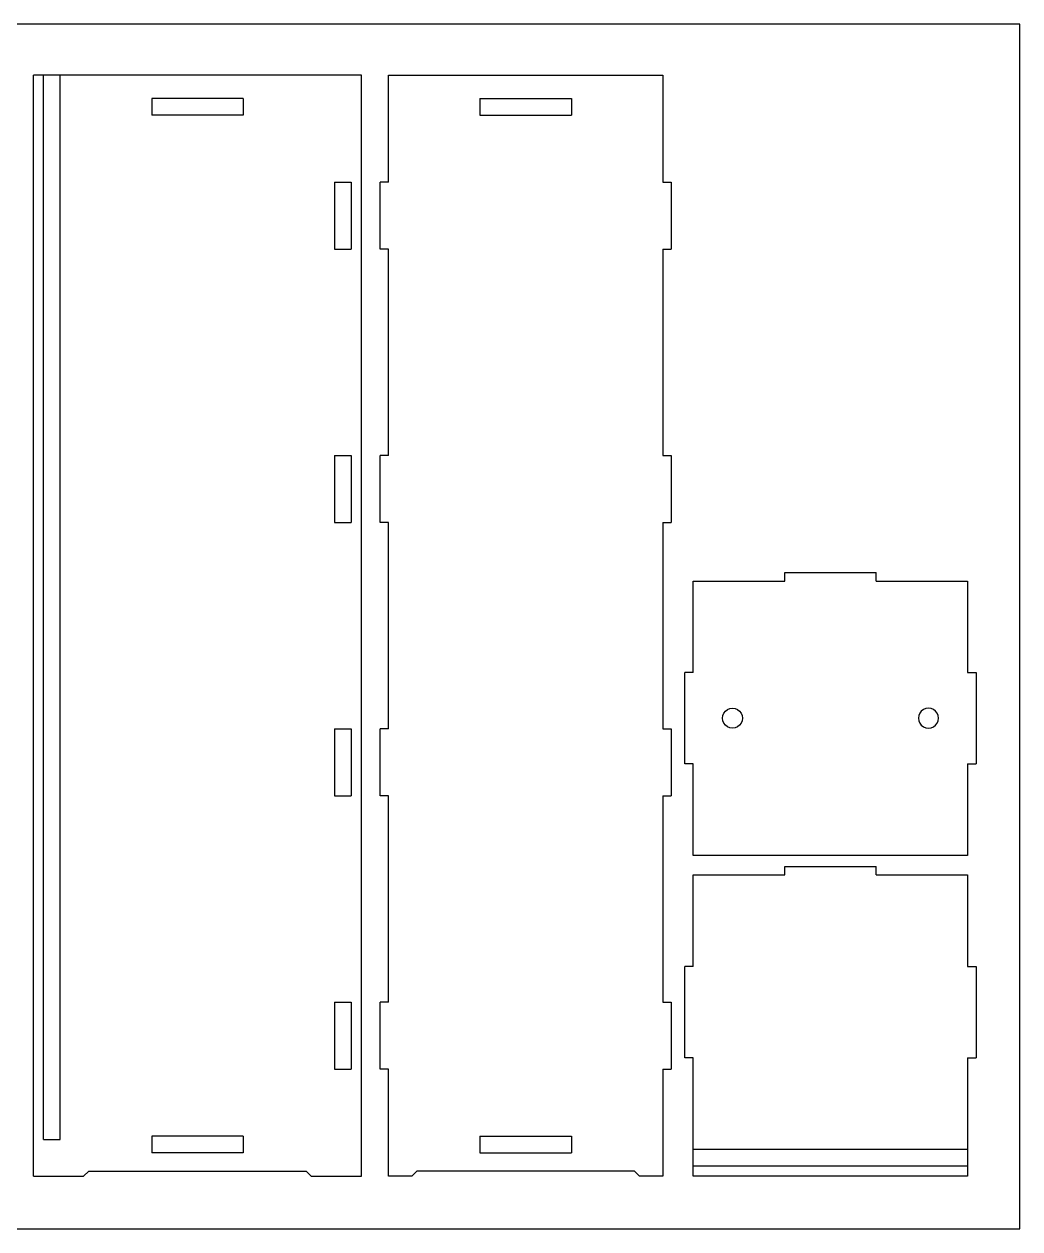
# Model space of a CAD drawing. Extents: x -250 to 250, y -180 to 180.
# Drawn here: x -47.6 to 250, y -180 to 180 of the extents above; entities that cross this region are included whole.
import ezdxf

# ---------------------------------------------------------------- set-up
doc = ezdxf.new("R2010")
doc.units = 0
doc.layers.get('0').update_dxf_attribs({"linetype": 'CONTINUOUS'})

msp = doc.modelspace()

# ---------------------------------------------------------------- linework, layer by layer
for p, q in [((250, 180), (-250, 180)), ((250, -180), (250, 180)), ((-44.82, -164.25), (-44.82, 164.75)), ((-41.82, 164.75), (-44.82, 164.75)), ((-41.82, -153.25), (-41.82, 164.75)), ((-36.82, 164.75), (-41.82, 164.75)), ((-36.82, -153.25), (-36.82, 164.75)), ((53.18, 164.75), (-36.82, 164.75)), ((53.18, -164.25), (53.18, 164.75)), ((61.28, 164.75), (143.28, 164.75)), ((61.28, 132.75), (61.28, 164.75)), ((143.28, 164.75), (143.28, 132.75)), ((-9.49, 157.75), (-9.49, 152.75)), ((17.84, 157.75), (-9.49, 157.75)), ((17.84, 157.75), (17.84, 152.75)), ((88.61, 157.75), (88.61, 152.75)), ((88.61, 157.75), (115.94, 157.75)), ((115.94, 157.75), (115.94, 152.75)), ((17.84, 152.75), (-9.49, 152.75)), ((88.61, 152.75), (115.94, 152.75)), ((45.18, 132.75), (45.18, 112.75)), ((45.18, 132.75), (50.18, 132.75)), ((50.18, 132.75), (50.18, 112.75)), ((58.78, 112.75), (58.78, 132.75)), ((61.28, 132.75), (58.78, 132.75)), ((143.28, 132.75), (145.78, 132.75)), ((145.78, 132.75), (145.78, 112.75)), ((45.18, 112.75), (50.18, 112.75)), ((61.28, 112.75), (58.78, 112.75)), ((61.28, 51.09), (61.28, 112.75)), ((143.28, 112.75), (143.28, 51.09)), ((143.28, 112.75), (145.78, 112.75)), ((45.18, 51.09), (50.18, 51.09)), ((45.18, 51.09), (45.18, 31.09)), ((50.18, 51.09), (50.18, 31.09)), ((58.78, 31.09), (58.78, 51.09)), ((61.28, 51.09), (58.78, 51.09)), ((143.28, 51.09), (145.78, 51.09)), ((145.78, 51.09), (145.78, 31.09)), ((45.18, 31.09), (50.18, 31.09)), ((61.28, 31.09), (58.78, 31.09)), ((61.28, -30.58), (61.28, 31.09)), ((143.28, 31.09), (143.28, -30.58)), ((143.28, 31.09), (145.78, 31.09)), ((179.71, 16.09), (207.04, 16.09)), ((179.71, 13.59), (179.71, 16.09)), ((207.04, 13.59), (207.04, 16.09)), ((152.38, 13.59), (179.71, 13.59)), ((152.38, -13.75), (152.38, 13.59)), ((207.04, 13.59), (234.38, 13.59)), ((234.38, 13.59), (234.38, -13.75)), ((149.88, -41.08), (149.88, -13.75)), ((152.38, -13.75), (149.88, -13.75)), ((234.38, -13.75), (236.88, -13.75)), ((236.88, -13.75), (236.88, -41.08)), ((161.97, -25.29), (162.59, -24.82)), ((162.59, -24.82), (163.32, -24.52)), ((163.32, -24.52), (164.09, -24.41)), ((164.09, -24.41), (164.87, -24.52)), ((164.87, -24.52), (165.59, -24.82)), ((165.59, -24.82), (166.22, -25.29)), ((221.16, -24.82), (220.54, -25.29)), ((221.88, -24.52), (221.16, -24.82)), ((222.66, -24.41), (221.88, -24.52)), ((223.43, -24.52), (222.66, -24.41)), ((224.16, -24.82), (223.43, -24.52)), ((224.78, -25.29), (224.16, -24.82)), ((161.09, -27.41), (161.2, -26.64)), ((161.2, -28.19), (161.09, -27.41)), ((161.2, -26.64), (161.5, -25.91)), ((161.5, -28.91), (161.2, -28.19)), ((161.5, -25.91), (161.97, -25.29)), ((166.22, -25.29), (166.69, -25.91)), ((166.69, -25.91), (166.99, -26.64)), ((166.99, -28.19), (166.69, -28.91)), ((166.99, -26.64), (167.09, -27.41)), ((167.09, -27.41), (166.99, -28.19)), ((219.76, -26.64), (219.66, -27.41)), ((219.66, -27.41), (219.76, -28.19)), ((220.06, -25.91), (219.76, -26.64)), ((219.76, -28.19), (220.06, -28.91)), ((220.54, -25.29), (220.06, -25.91)), ((225.25, -25.91), (224.78, -25.29)), ((225.55, -26.64), (225.25, -25.91)), ((225.25, -28.91), (225.55, -28.19)), ((225.66, -27.41), (225.55, -26.64)), ((225.55, -28.19), (225.66, -27.41)), ((45.18, -30.58), (50.18, -30.58)), ((45.18, -30.58), (45.18, -50.58)), ((50.18, -30.58), (50.18, -50.58)), ((58.78, -50.58), (58.78, -30.58)), ((61.28, -30.58), (58.78, -30.58)), ((143.28, -30.58), (145.78, -30.58)), ((145.78, -30.58), (145.78, -50.58)), ((161.97, -29.53), (161.5, -28.91)), ((162.59, -30.01), (161.97, -29.53)), ((163.32, -30.31), (162.59, -30.01)), ((164.09, -30.41), (163.32, -30.31)), ((164.87, -30.31), (164.09, -30.41)), ((165.59, -30.01), (164.87, -30.31)), ((166.22, -29.53), (165.59, -30.01)), ((166.69, -28.91), (166.22, -29.53)), ((220.06, -28.91), (220.54, -29.53)), ((220.54, -29.53), (221.16, -30.01)), ((221.16, -30.01), (221.88, -30.31)), ((221.88, -30.31), (222.66, -30.41)), ((222.66, -30.41), (223.43, -30.31)), ((223.43, -30.31), (224.16, -30.01)), ((224.16, -30.01), (224.78, -29.53)), ((224.78, -29.53), (225.25, -28.91)), ((152.38, -41.08), (149.88, -41.08)), ((152.38, -68.41), (152.38, -41.08)), ((234.38, -41.08), (234.38, -68.41)), ((234.38, -41.08), (236.88, -41.08)), ((45.18, -50.58), (50.18, -50.58)), ((61.28, -50.58), (58.78, -50.58)), ((61.28, -112.25), (61.28, -50.58)), ((143.28, -50.58), (143.28, -112.25)), ((143.28, -50.58), (145.78, -50.58)), ((234.38, -68.41), (152.38, -68.41)), ((179.71, -71.75), (207.04, -71.75)), ((179.71, -74.25), (179.71, -71.75)), ((207.04, -74.25), (207.04, -71.75)), ((152.38, -74.25), (179.71, -74.25)), ((152.38, -101.58), (152.38, -74.25)), ((207.04, -74.25), (234.38, -74.25)), ((234.38, -74.25), (234.38, -101.58)), ((149.88, -128.91), (149.88, -101.58)), ((152.38, -101.58), (149.88, -101.58)), ((234.38, -101.58), (236.88, -101.58)), ((236.88, -101.58), (236.88, -128.91)), ((45.18, -112.25), (50.18, -112.25)), ((45.18, -112.25), (45.18, -132.25)), ((50.18, -112.25), (50.18, -132.25)), ((58.78, -132.25), (58.78, -112.25)), ((61.28, -112.25), (58.78, -112.25)), ((143.28, -112.25), (145.78, -112.25)), ((145.78, -112.25), (145.78, -132.25)), ((152.38, -128.91), (149.88, -128.91)), ((152.38, -156.25), (152.38, -128.91)), ((234.38, -128.91), (234.38, -156.25)), ((234.38, -128.91), (236.88, -128.91)), ((45.18, -132.25), (50.18, -132.25)), ((61.28, -132.25), (58.78, -132.25)), ((61.28, -164.25), (61.28, -132.25)), ((143.28, -132.25), (143.28, -164.25)), ((143.28, -132.25), (145.78, -132.25)), ((-41.82, -153.25), (-36.82, -153.25)), ((17.84, -152.25), (-9.49, -152.25)), ((-9.49, -152.25), (-9.49, -157.25)), ((17.84, -152.25), (17.84, -157.25)), ((88.61, -152.25), (115.94, -152.25)), ((88.61, -152.25), (88.61, -157.25)), ((115.94, -152.25), (115.94, -157.25)), ((17.84, -157.25), (-9.49, -157.25)), ((88.61, -157.25), (115.94, -157.25)), ((234.38, -156.25), (152.38, -156.25)), ((152.38, -161.25), (152.38, -156.25)), ((234.38, -156.25), (234.38, -161.25)), ((152.38, -164.25), (152.38, -161.25)), ((234.38, -161.25), (152.38, -161.25)), ((234.38, -161.25), (234.38, -164.25)), ((-44.82, -164.25), (-29.82, -164.25)), ((-28.32, -162.75), (-29.82, -164.25)), ((-28.32, -162.75), (36.68, -162.75)), ((36.68, -162.75), (38.18, -164.25)), ((38.18, -164.25), (53.18, -164.25)), ((68.28, -164.25), (61.28, -164.25)), ((69.78, -162.75), (68.28, -164.25)), ((134.78, -162.75), (69.78, -162.75)), ((134.78, -162.75), (136.28, -164.25)), ((143.28, -164.25), (136.28, -164.25)), ((234.38, -164.25), (152.38, -164.25)), ((-250, -180), (250, -180))]:
    msp.add_line(p, q)

doc.saveas('drawing.dxf')
